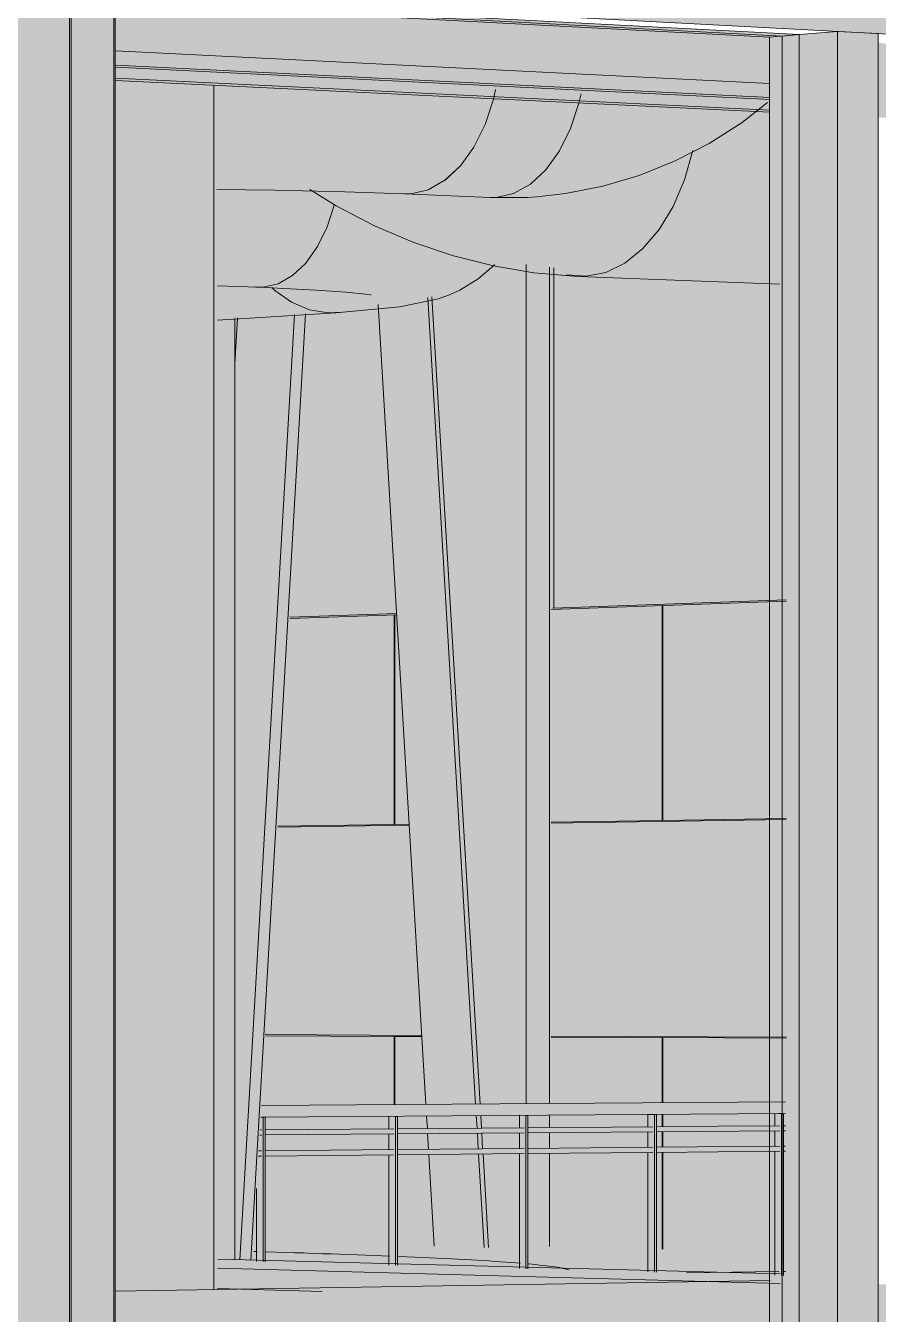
# Model space of a CAD drawing. Header units: inches. Extents: x 30764 to 92544, y -36095 to 66.
# Drawn here: x 30765.6191 to 30765.6929, y 59.9715 to 60.0831 of the extents above; entities that cross this region are included whole.
import ezdxf

# ---------------------------------------------------------------- set-up
doc = ezdxf.new("R2010")
doc.units = ezdxf.units.IN
doc.header["$MEASUREMENT"] = 0
for name, color, linetype, lineweight in [('A-FLOR-HRAL', 11, 'Continuous', 9), ('A-FLOR-OTLN', 90, 'Continuous', 9), ('A-GLAZ-CURT', 52, 'Continuous', 9), ('A-GLAZ-CWMG', 51, 'Continuous', 9), ('A-WALL-PATT', 111, 'Continuous', 13), ('L-SITE-WALL', 31, 'Continuous', 13), ('M-HVAC-DUCT', 70, 'Continuous', 9), ('Q-CASE', 31, 'Continuous', 9), ('S-BEAM', 12, 'Continuous', 9), ('S-COLS', 52, 'Continuous', 9)]:
    doc.layers.add(name, color=color, linetype=linetype, lineweight=lineweight)

# ---------------------------------------------------------------- blocks, each defined once
blk = doc.blocks.new('FP_44-Entrance - Xcel')
at = {"layer": 'A-WALL-PATT', "lineweight": 9}
for p, q in [((-2803.56279, 60.03289), (-2803.56279, 60.01426)), ((-2803.56273, 60.01426), (-2803.56273, 60.03289)), ((-2803.586, 60.03208), (-2803.586, 60.01391)), ((-2803.58594, 60.01391), (-2803.58594, 60.03208)), ((-2803.55206, 60.01433), (-2803.5724, 60.01402)), ((-2803.56279, 60.01426), (-2803.5724, 60.01412)), ((-2803.55206, 60.01442), (-2803.56273, 60.01426)), ((-2803.58469, 60.01384), (-2803.59609, 60.01367)), ((-2803.586, 60.01391), (-2803.59608, 60.01376)), ((-2803.5847, 60.01393), (-2803.58594, 60.01391)), ((-2803.59712, 59.99577), (-2803.59712, 59.9957)), ((-2803.58361, 59.99564), (-2803.59712, 59.9957)), ((-2803.586, 59.99555), (-2803.59712, 59.99561)), ((-2803.586, 59.99555), (-2803.586, 59.98964)), ((-2803.58594, 59.98964), (-2803.58594, 59.99555)), ((-2803.5836, 59.99554), (-2803.58594, 59.99555)), ((-2803.55206, 59.99549), (-2803.5724, 59.99558)), ((-2803.56279, 59.99544), (-2803.5724, 59.99549)), ((-2803.56279, 59.99544), (-2803.56279, 59.98979)), ((-2803.56273, 59.98979), (-2803.56273, 59.99544)), ((-2803.55206, 59.99539), (-2803.56273, 59.99544)), ((-2803.56279, 59.9888), (-2803.56279, 59.98772)), ((-2803.56273, 59.98772), (-2803.56273, 59.98879)), ((-2803.56279, 59.98728), (-2803.56279, 59.98594)), ((-2803.56273, 59.98594), (-2803.56273, 59.98728)), ((-2803.56279, 59.98549), (-2803.56279, 59.9771)), ((-2803.56273, 59.9771), (-2803.56273, 59.98549))]:
    blk.add_line(p, q, dxfattribs=at)

msp = doc.modelspace()

# ---------------------------------------------------------------- hatches: boundary and pattern name
at = {"layer": 'A-FLOR-HRAL', "lineweight": 5}
h = msp.add_hatch(color=256, dxfattribs=at)
h.paths.add_polyline_path([(30765.63943, 59.98855), (30765.68489, 59.98891), (30765.68489, 59.98936), (30765.63945, 59.98905), (30765.63943, 59.98855)], flags=0)
h.paths.add_polyline_path([(30765.69448, 59.98894), (30765.74698, 59.98933), (30765.74698, 59.98978), (30765.69448, 59.98943), (30765.69448, 59.98896)], flags=0)
h.paths.add_polyline_path([(30765.75643, 59.98938), (30765.75782, 59.98941), (30765.75797, 59.98951), (30765.75808, 59.98967), (30765.75812, 59.98986), (30765.75643, 59.98985), (30765.75643, 59.98938)], flags=0)
h = msp.add_hatch(color=256, dxfattribs=at)
h.paths.add_polyline_path([(30765.63945, 59.98905), (30765.68489, 59.98936), (30765.68489, 59.98987), (30765.63948, 59.98957), (30765.63946, 59.9891)], flags=0)
h.paths.add_polyline_path([(30765.69448, 59.98943), (30765.74698, 59.98982), (30765.74698, 59.99026), (30765.71288, 59.99005), (30765.69448, 59.98988), (30765.69448, 59.98952)], flags=0)
h.paths.add_polyline_path([(30765.75643, 59.98985), (30765.75812, 59.98986), (30765.75808, 59.99005), (30765.75797, 59.99022), (30765.75782, 59.99032), (30765.75773, 59.99034), (30765.75643, 59.99029), (30765.75643, 59.98991)], flags=0)
h = msp.add_hatch(color=256, dxfattribs=at)
h.paths.add_polyline_path([(30765.65109, 59.97572), (30765.65109, 59.98529), (30765.65097, 59.98529), (30765.65097, 59.97573)], flags=0)
h.paths.add_polyline_path([(30765.65095, 59.98574), (30765.65109, 59.98574), (30765.65109, 59.9871), (30765.65053, 59.98709), (30765.65053, 59.98574), (30765.65067, 59.98574)], flags=0)
h.paths.add_polyline_path([(30765.65095, 59.98755), (30765.65109, 59.98755), (30765.65109, 59.98862), (30765.65053, 59.98859), (30765.65053, 59.98755), (30765.65067, 59.98755)], flags=0)
for points in [[(30765.65127, 59.97572), (30765.65127, 59.98862), (30765.65109, 59.98862), (30765.65109, 59.97572)], [(30765.66257, 59.97542), (30765.66257, 59.9887), (30765.6624, 59.9887), (30765.6624, 59.97542)], [(30765.67371, 59.97512), (30765.67371, 59.98878), (30765.67354, 59.98878), (30765.67354, 59.97513)], [(30765.6847, 59.97483), (30765.6847, 59.98886), (30765.68453, 59.98886), (30765.68453, 59.97484)], [(30765.63981, 59.97602), (30765.63981, 59.98854), (30765.63963, 59.98854), (30765.63963, 59.97603)], [(30765.65097, 59.97573), (30765.65097, 59.98529), (30765.65053, 59.98528), (30765.65053, 59.97574)], [(30765.66227, 59.97543), (30765.66227, 59.98539), (30765.66183, 59.98539), (30765.66183, 59.97544)], [(30765.67342, 59.97513), (30765.67342, 59.98549), (30765.67297, 59.98549), (30765.67297, 59.97514), (30765.67326, 59.97514)], [(30765.68396, 59.97517), (30765.6844, 59.97518), (30765.6844, 59.98559), (30765.68396, 59.98559), (30765.68396, 59.9754)], [(30765.63951, 59.97603), (30765.63951, 59.98518), (30765.63923, 59.98518), (30765.63907, 59.98238), (30765.63907, 59.97604)]]:
    msp.add_hatch(color=256, dxfattribs=at).paths.add_polyline_path(points, flags=0)
h = msp.add_hatch(color=256, dxfattribs=at)
h.paths.add_polyline_path([(30765.6624, 59.97542), (30765.6624, 59.98539), (30765.66227, 59.98539), (30765.66227, 59.97543)], flags=0)
h.paths.add_polyline_path([(30765.66226, 59.98584), (30765.6624, 59.98584), (30765.6624, 59.98719), (30765.66183, 59.98718), (30765.66183, 59.98584), (30765.66197, 59.98584)], flags=0)
h.paths.add_polyline_path([(30765.66226, 59.98764), (30765.6624, 59.98764), (30765.6624, 59.9887), (30765.66183, 59.98871), (30765.66183, 59.98764), (30765.66197, 59.98764)], flags=0)
h = msp.add_hatch(color=256, dxfattribs=at)
h.paths.add_polyline_path([(30765.67354, 59.97513), (30765.67354, 59.98549), (30765.67342, 59.98549), (30765.67342, 59.97513)], flags=0)
h.paths.add_polyline_path([(30765.6734, 59.98594), (30765.67354, 59.98594), (30765.67354, 59.98728), (30765.67297, 59.98728), (30765.67297, 59.98594), (30765.67312, 59.98594)], flags=0)
h.paths.add_polyline_path([(30765.6734, 59.98772), (30765.67354, 59.98773), (30765.67354, 59.98878), (30765.67297, 59.98877), (30765.67297, 59.98773), (30765.67317, 59.98773)], flags=0)
h = msp.add_hatch(color=256, dxfattribs=at)
h.paths.add_polyline_path([(30765.68453, 59.97484), (30765.68453, 59.9856), (30765.6844, 59.98559), (30765.6844, 59.97518), (30765.68396, 59.97517), (30765.68396, 59.97485), (30765.6844, 59.97484)], flags=0)
h.paths.add_polyline_path([(30765.6843, 59.98604), (30765.68453, 59.98604), (30765.68453, 59.98737), (30765.68396, 59.98736), (30765.68396, 59.98604), (30765.6843, 59.98604)], flags=0)
h.paths.add_polyline_path([(30765.6843, 59.98781), (30765.68453, 59.98781), (30765.68453, 59.98886), (30765.68396, 59.98886), (30765.68396, 59.98781), (30765.6843, 59.98781)], flags=0)
h = msp.add_hatch(color=256, dxfattribs=at)
h.paths.add_polyline_path([(30765.63963, 59.97603), (30765.63963, 59.98518), (30765.63951, 59.98518), (30765.63951, 59.97603)], flags=0)
h.paths.add_polyline_path([(30765.63949, 59.98564), (30765.63963, 59.98565), (30765.63963, 59.987), (30765.63934, 59.987), (30765.63926, 59.98564)], flags=0)
h.paths.add_polyline_path([(30765.63936, 59.98746), (30765.63963, 59.98746), (30765.63963, 59.98854), (30765.63942, 59.98853), (30765.63938, 59.98773)], flags=0)
h = msp.add_hatch(color=256, dxfattribs=at)
h.paths.add_polyline_path([(30765.63934, 59.987), (30765.68489, 59.98737), (30765.68489, 59.98781), (30765.63936, 59.98746)], flags=0)
h.paths.add_polyline_path([(30765.69448, 59.98745), (30765.74698, 59.98788), (30765.74698, 59.9883), (30765.69448, 59.98789), (30765.69448, 59.98773)], flags=0)
h.paths.add_polyline_path([(30765.75643, 59.98795), (30765.75783, 59.98796), (30765.75783, 59.98839), (30765.75643, 59.98837)], flags=0)
h = msp.add_hatch(color=256, dxfattribs=at)
h.paths.add_polyline_path([(30765.63923, 59.98518), (30765.68489, 59.9856), (30765.68489, 59.98604), (30765.63926, 59.98563)], flags=0)
h.paths.add_polyline_path([(30765.69448, 59.98569), (30765.74698, 59.98617), (30765.74698, 59.9866), (30765.69448, 59.98613)], flags=0)
h.paths.add_polyline_path([(30765.75643, 59.98626), (30765.75783, 59.98627), (30765.75783, 59.9867), (30765.75643, 59.98668)], flags=0)
at = {"layer": 'A-FLOR-HRAL', "lineweight": 5, "transparency": 33554466}
for points in [[(30765.65097, 59.97573), (30765.65097, 59.98529), (30765.63981, 59.98518), (30765.63981, 59.97602), (30765.65002, 59.97575)], [(30765.65097, 59.97573), (30765.65097, 59.98529), (30765.6509, 59.98529), (30765.6509, 59.97573)], [(30765.66227, 59.97543), (30765.66227, 59.98539), (30765.65127, 59.98529), (30765.65127, 59.97572), (30765.66144, 59.97545)], [(30765.66227, 59.97543), (30765.66227, 59.98539), (30765.6622, 59.98539), (30765.6622, 59.97543)], [(30765.67342, 59.97513), (30765.67342, 59.98549), (30765.66257, 59.98539), (30765.66257, 59.97542), (30765.66318, 59.9754)], [(30765.67342, 59.97513), (30765.67342, 59.98549), (30765.67335, 59.98549), (30765.67335, 59.97513)], [(30765.67637, 59.97505), (30765.6843, 59.97518), (30765.6843, 59.9856), (30765.67371, 59.9855), (30765.67371, 59.97512), (30765.67485, 59.97509)], [(30765.6844, 59.97518), (30765.6844, 59.98559), (30765.68433, 59.98559), (30765.68433, 59.97518)], [(30765.63951, 59.97603), (30765.63951, 59.98518), (30765.63923, 59.98518), (30765.6387, 59.97605)], [(30765.63951, 59.97603), (30765.63951, 59.98518), (30765.63944, 59.98518), (30765.63944, 59.97603)]]:
    msp.add_hatch(color=256, dxfattribs=at).paths.add_polyline_path(points, flags=0)
h = msp.add_hatch(color=256, dxfattribs=at)
h.paths.add_polyline_path([(30765.6847, 59.97519), (30765.68489, 59.97519), (30765.68489, 59.9856), (30765.6847, 59.9856), (30765.6847, 59.9754)], flags=0)
h.paths.add_polyline_path([(30765.69448, 59.97534), (30765.69523, 59.97535), (30765.69523, 59.9857), (30765.69448, 59.98569), (30765.69448, 59.9754)], flags=0)
at = {"layer": 'A-GLAZ-CURT', "lineweight": 5, "transparency": 33554458}
msp.add_hatch(color=256, dxfattribs=at).paths.add_polyline_path([(30765.62681, 59.86228), (30765.68608, 59.86733), (30765.68608, 60.08235), (30765.62681, 60.08548), (30765.62681, 59.86713)], flags=0)
at = {"layer": 'A-GLAZ-CWMG', "lineweight": 5}
for points in [[(30765.69116, 60.08254), (30765.69116, 60.08713), (30765.6249, 60.09085), (30765.6249, 60.08606), (30765.68853, 60.08268)], [(30765.61618, 59.86128), (30765.62001, 59.86161), (30765.62001, 60.08828), (30765.61618, 60.08849), (30765.61618, 59.86422)], [(30765.62287, 59.86117), (30765.62287, 60.08857), (30765.62001, 60.08828), (30765.62001, 59.86161), (30765.62269, 59.86119)], [(30765.62287, 59.86117), (30765.62669, 59.86149), (30765.62669, 60.08836), (30765.62287, 60.08857), (30765.62287, 59.86752)], [(30765.7522, 60.07929), (30765.7522, 60.0837), (30765.69116, 60.08713), (30765.69116, 60.08254), (30765.75034, 60.07939)], [(30765.62299, 59.86118), (30765.62681, 59.8615), (30765.62681, 60.08596), (30765.62299, 60.08617), (30765.62299, 59.86752)], [(30765.68608, 59.86733), (30765.68608, 60.08235), (30765.68351, 60.08213), (30765.68351, 59.86768)], [(30765.6894, 59.86687), (30765.6894, 60.08263), (30765.68608, 60.08235), (30765.68608, 59.86733), (30765.68922, 59.86689)], [(30765.6894, 59.86687), (30765.69291, 59.86717), (30765.69291, 60.08245), (30765.6894, 60.08263), (30765.6894, 59.88116)]]:
    msp.add_hatch(color=256, dxfattribs=at).paths.add_polyline_path(points, flags=0)
at = {"layer": 'L-SITE-WALL', "lineweight": 5}
h = msp.add_hatch(color=256, dxfattribs=at)
h.paths.add_polyline_path([(30765.64194, 60.03177), (30765.6512, 60.03209), (30765.64958, 60.05897), (30765.64806, 60.05882), (30765.64349, 60.05852), (30765.64285, 60.04743)], flags=0)
h.paths.add_polyline_path([(30765.66481, 60.03256), (30765.68493, 60.03326), (30765.68493, 60.06118), (30765.66719, 60.06192), (30765.66548, 60.06208), (30765.66481, 60.06215), (30765.66481, 60.04743)], flags=0)
h.paths.add_polyline_path([(30765.69451, 60.0336), (30765.72577, 60.03468), (30765.72563, 60.03688), (30765.72567, 60.03515), (30765.7256, 60.03513), (30765.72555, 60.03511), (30765.72433, 60.03506), (30765.72098, 60.03503), (30765.71896, 60.0351), (30765.71893, 60.03512), (30765.71891, 60.03514), (30765.71893, 60.03813), (30765.71881, 60.04042), (30765.71807, 60.04509), (30765.71791, 60.04544), (30765.71717, 60.04643), (30765.69451, 60.04532), (30765.69451, 60.0404)], flags=0)
h.paths.add_polyline_path([(30765.74037, 60.03519), (30765.74699, 60.03542), (30765.74696, 60.0658), (30765.74509, 60.06464), (30765.74095, 60.06266), (30765.74037, 60.06246), (30765.74037, 60.04741)], flags=0)
h.paths.add_polyline_path([(30765.75643, 60.03575), (30765.79257, 60.037), (30765.79255, 60.06737), (30765.79058, 60.06695), (30765.78634, 60.06632), (30765.78192, 60.06624), (30765.75643, 60.06741), (30765.75643, 60.04741)], flags=0)
msp.add_hatch(color=256, dxfattribs=at).paths.add_polyline_path([(30765.6357, 59.9762), (30765.63718, 59.97622), (30765.63718, 60.05776), (30765.6357, 60.05767), (30765.6357, 59.97622)], flags=0)
at = {"layer": 'M-HVAC-DUCT', "lineweight": 5}
for points in [[(30765.65244, 60.06856), (30765.65244, 60.06856), (30765.65394, 60.06891), (30765.65539, 60.06973), (30765.65672, 60.07097), (30765.65789, 60.07261), (30765.65886, 60.07457), (30765.65958, 60.07677), (30765.65973, 60.07761), (30765.63563, 60.0788), (30765.63563, 60.06896), (30765.64058, 60.0689), (30765.64876, 60.0687), (30765.64971, 60.06867)], [(30765.65983, 60.06825), (30765.66133, 60.06859), (30765.66278, 60.0694), (30765.66412, 60.07064), (30765.6653, 60.07227), (30765.66627, 60.07422), (30765.66699, 60.07641), (30765.66714, 60.07725), (30765.65973, 60.07761), (30765.65958, 60.07677), (30765.65886, 60.07457), (30765.65789, 60.07261), (30765.65672, 60.07097), (30765.65537, 60.06972), (30765.65394, 60.06891), (30765.65244, 60.06856), (30765.65538, 60.06844)], [(30765.65983, 60.06825), (30765.66384, 60.06834), (30765.66778, 60.06897), (30765.67109, 60.06981), (30765.6745, 60.07107), (30765.67859, 60.07314), (30765.68327, 60.07647), (30765.66714, 60.07725), (30765.66699, 60.07641), (30765.66627, 60.07422), (30765.6653, 60.07227), (30765.66412, 60.07064), (30765.66278, 60.0694), (30765.66133, 60.06859), (30765.66104, 60.06853)], [(30765.66761, 60.06141), (30765.66931, 60.06175), (30765.67096, 60.06256), (30765.67252, 60.06381), (30765.67393, 60.06547), (30765.67515, 60.06747), (30765.67617, 60.06989), (30765.67685, 60.0723), (30765.67457, 60.07114), (30765.67105, 60.06986), (30765.66768, 60.06902), (30765.66389, 60.06841), (30765.65943, 60.06834), (30765.64778, 60.06881), (30765.64586, 60.06884), (30765.65003, 60.06632), (30765.65433, 60.06431), (30765.65872, 60.06281), (30765.66316, 60.06185), (30765.66678, 60.06149)], [(30765.63962, 60.06047), (30765.64092, 60.06077), (30765.64217, 60.06147), (30765.64333, 60.06256), (30765.64435, 60.06399), (30765.64519, 60.06571), (30765.64582, 60.06766), (30765.64522, 60.06801), (30765.6438, 60.06893), (30765.63624, 60.06905), (30765.63567, 60.06905), (30765.63567, 60.06062), (30765.63841, 60.06052)], [(30765.64526, 60.05825), (30765.6492, 60.05856), (30765.65297, 60.05904), (30765.65433, 60.05932), (30765.6559, 60.05985), (30765.65809, 60.06106), (30765.65902, 60.06187), (30765.6596, 60.06243), (30765.65745, 60.06288), (30765.65501, 60.06358), (30765.65157, 60.06487), (30765.64976, 60.06563), (30765.64581, 60.06765), (30765.64519, 60.06571), (30765.64435, 60.06399), (30765.64333, 60.06256), (30765.64217, 60.06147), (30765.64092, 60.06076), (30765.63962, 60.06047), (30765.6452, 60.0602), (30765.64829, 60.05996), (30765.64977, 60.0598), (30765.65062, 60.05969), (30765.65154, 60.0595), (30765.65199, 60.05931), (30765.65197, 60.05912), (30765.65149, 60.05893), (30765.65056, 60.05875), (30765.6487, 60.05853), (30765.64742, 60.05841)]]:
    msp.add_hatch(color=256, dxfattribs=at).paths.add_polyline_path(points, flags=0)
h = msp.add_hatch(color=256, dxfattribs=at)
h.paths.add_polyline_path([(30765.72382, 60.05922), (30765.72556, 60.05955), (30765.72724, 60.06032), (30765.72883, 60.06152), (30765.73027, 60.06311), (30765.73152, 60.06505), (30765.73254, 60.06726), (30765.73328, 60.06969), (30765.73369, 60.07198), (30765.73144, 60.07312), (30765.7295, 60.07428), (30765.69391, 60.07603), (30765.69393, 60.06038), (30765.7179, 60.05945)], flags=0)
h.paths.add_polyline_path([(30765.6844, 60.06075), (30765.68439, 60.0765), (30765.68334, 60.07654), (30765.67866, 60.07322), (30765.67687, 60.0723), (30765.67614, 60.06977), (30765.67515, 60.06747), (30765.67393, 60.06547), (30765.67246, 60.06376), (30765.67096, 60.06256), (30765.66931, 60.06175), (30765.66761, 60.06141), (30765.68382, 60.06078)], flags=0)
h = msp.add_hatch(color=256, dxfattribs=at)
h.paths.add_polyline_path([(30765.66761, 60.06141), (30765.66316, 60.06185), (30765.66678, 60.06147)], flags=0)
h.paths.add_polyline_path([(30765.66316, 60.06185), (30765.65872, 60.06281), (30765.65433, 60.06431), (30765.64975, 60.06649), (30765.64578, 60.06887), (30765.64383, 60.0689), (30765.64555, 60.06778), (30765.65011, 60.06543), (30765.65275, 60.06438), (30765.65543, 60.06343), (30765.65781, 60.06275), (30765.66133, 60.06207)], flags=0)
at = {"layer": 'M-HVAC-DUCT'}
msp.add_hatch(color=256, dxfattribs=at).paths.add_polyline_path([(30765.63962, 60.06047), (30765.64093, 60.06077), (30765.64218, 60.06147), (30765.64334, 60.06256), (30765.64436, 60.06399), (30765.64519, 60.06571), (30765.64519, 60.06571), (30765.64435, 60.06399), (30765.64333, 60.06256), (30765.64217, 60.06147), (30765.6409, 60.06076), (30765.63959, 60.06047)], flags=0)
at = {"layer": 'M-HVAC-DUCT', "lineweight": 5}
h = msp.add_hatch(color=256, dxfattribs=at)
h.paths.add_polyline_path([(30765.64209, 60.05917), (30765.64209, 60.05917), (30765.64209, 60.05917)], flags=0)
h.paths.add_polyline_path([(30765.63568, 60.05764), (30765.64526, 60.05825), (30765.64365, 60.05851), (30765.64209, 60.05917), (30765.64065, 60.06019), (30765.64041, 60.06046), (30765.63568, 60.06065), (30765.63568, 60.05777)], flags=0)
h = msp.add_hatch(color=256, dxfattribs=at)
h.paths.add_polyline_path([(30765.64526, 60.05825), (30765.6492, 60.05857), (30765.65056, 60.05875), (30765.65149, 60.05893), (30765.65197, 60.05912), (30765.65197, 60.05932), (30765.65154, 60.0595), (30765.65062, 60.05969), (30765.64924, 60.05987), (30765.64566, 60.06018), (30765.64267, 60.06036), (30765.64133, 60.06042), (30765.64065, 60.06019), (30765.64209, 60.05917), (30765.64209, 60.05917), (30765.64365, 60.05851), (30765.64526, 60.05825)], flags=0)
h.paths.add_polyline_path([(30765.64065, 60.06019), (30765.64133, 60.06042), (30765.64041, 60.06046), (30765.64065, 60.06019)], flags=0)
at = {"layer": 'M-HVAC-DUCT'}
h = msp.add_hatch(color=256, dxfattribs=at)
h.paths.add_polyline_path([(30765.64526, 60.05825), (30765.64526, 60.05825), (30765.64445, 60.05838)], flags=0)
h.paths.add_polyline_path([(30765.64065, 60.06019), (30765.64065, 60.06019), (30765.64049, 60.06036)], flags=0)
at = {"layer": 'Q-CASE', "lineweight": 5}
h = msp.add_hatch(color=256, dxfattribs=at)
h.paths.add_polyline_path([(30765.68441, 59.93535), (30765.68441, 59.96661), (30765.64681, 59.96578), (30765.64681, 59.93789), (30765.68383, 59.93539)], flags=0)
h.paths.add_polyline_path([(30765.64477, 59.97341), (30765.68441, 59.97409), (30765.68441, 59.97414), (30765.63569, 59.97546), (30765.63569, 59.97367), (30765.63843, 59.97359)], flags=0)
at = {"layer": 'S-BEAM', "lineweight": 5}
h = msp.add_hatch(color=256, dxfattribs=at)
h.paths.add_polyline_path([(30765.79932, 60.07231), (30765.79932, 60.07603), (30765.75385, 60.07842), (30765.75385, 60.07459), (30765.7954, 60.07251)], flags=0)
h.paths.add_polyline_path([(30765.74456, 60.07505), (30765.74456, 60.07891), (30765.69293, 60.08163), (30765.69293, 60.07764), (30765.73912, 60.07533)], flags=0)
h.paths.add_polyline_path([(30765.68351, 60.07811), (30765.68351, 60.08213), (30765.62682, 60.08511), (30765.62685, 60.08095), (30765.68294, 60.07814)], flags=0)
h = msp.add_hatch(color=256, dxfattribs=at)
h.paths.add_polyline_path([(30765.79933, 60.07119), (30765.79932, 60.07231), (30765.75385, 60.07459), (30765.75386, 60.07343), (30765.79826, 60.07124)], flags=0)
h.paths.add_polyline_path([(30765.74457, 60.07389), (30765.74456, 60.07505), (30765.69293, 60.07764), (30765.69294, 60.07644), (30765.74352, 60.07394)], flags=0)
h.paths.add_polyline_path([(30765.68352, 60.0769), (30765.68351, 60.07811), (30765.62682, 60.08091), (30765.62685, 60.0797), (30765.68294, 60.07693)], flags=0)
h = msp.add_hatch(color=256, dxfattribs=at)
h.paths.add_polyline_path([(30765.79065, 60.07146), (30765.79065, 60.07165), (30765.75392, 60.07346), (30765.75392, 60.07327), (30765.78984, 60.0715)], flags=0)
h.paths.add_polyline_path([(30765.74462, 60.07372), (30765.74462, 60.07392), (30765.69297, 60.07647), (30765.69297, 60.07627), (30765.73918, 60.07399)], flags=0)
h.paths.add_polyline_path([(30765.68355, 60.07673), (30765.68355, 60.07693), (30765.62682, 60.07973), (30765.62685, 60.07952), (30765.68297, 60.07676)], flags=0)
h = msp.add_hatch(color=256, dxfattribs=at)
h.paths.add_polyline_path([(30765.79145, 60.07058), (30765.79065, 60.07146), (30765.75392, 60.07327), (30765.75391, 60.0724), (30765.78984, 60.07065)], flags=0)
h.paths.add_polyline_path([(30765.74462, 60.07285), (30765.74462, 60.07372), (30765.69297, 60.07627), (30765.69297, 60.07537), (30765.73917, 60.07312)], flags=0)
h.paths.add_polyline_path([(30765.68354, 60.07582), (30765.68355, 60.07673), (30765.62682, 60.07952), (30765.62685, 60.07858), (30765.68297, 60.07585)], flags=0)
h = msp.add_hatch(color=256, dxfattribs=at)
h.paths.add_polyline_path([(30765.79134, 60.07039), (30765.79145, 60.07058), (30765.75391, 60.0724), (30765.75391, 60.07221), (30765.78984, 60.07047)], flags=0)
h.paths.add_polyline_path([(30765.74462, 60.07266), (30765.74462, 60.07285), (30765.69297, 60.07537), (30765.69297, 60.07517), (30765.73917, 60.07292)], flags=0)
h.paths.add_polyline_path([(30765.68354, 60.07562), (30765.68354, 60.07582), (30765.62682, 60.07858), (30765.62685, 60.07837), (30765.68297, 60.07565)], flags=0)
h = msp.add_hatch(color=256, dxfattribs=at)
h.paths.add_polyline_path([(30765.62682, 59.97251), (30765.68351, 59.97347), (30765.68351, 59.97391), (30765.62682, 59.97296), (30765.62682, 59.97273)], flags=0)
h.paths.add_polyline_path([(30765.69293, 59.97363), (30765.74456, 59.97451), (30765.74456, 59.97493), (30765.69293, 59.97406), (30765.69293, 59.97383)], flags=0)
h.paths.add_polyline_path([(30765.75385, 59.97467), (30765.79932, 59.97544), (30765.79932, 59.97585), (30765.75386, 59.97508), (30765.75385, 59.97484)], flags=0)
h = msp.add_hatch(color=256, dxfattribs=at)
h.paths.add_polyline_path([(30765.62682, 59.96691), (30765.68351, 59.96807), (30765.68351, 59.97347), (30765.62682, 59.97251), (30765.62682, 59.97075)], flags=0)
h.paths.add_polyline_path([(30765.69293, 59.96826), (30765.74456, 59.96932), (30765.74456, 59.97451), (30765.69293, 59.97363)], flags=0)
h.paths.add_polyline_path([(30765.75385, 59.96951), (30765.79932, 59.97044), (30765.79932, 59.97544), (30765.75385, 59.97467)], flags=0)
at = {"layer": 'S-COLS', "lineweight": 5}
h = msp.add_hatch(color=256, dxfattribs=at)
h.paths.add_polyline_path([(30765.62682, 59.86281), (30765.63495, 59.8635), (30765.63495, 59.96598), (30765.62682, 59.96578), (30765.62682, 59.86705)], flags=0)
h.paths.add_polyline_path([(30765.62682, 59.97346), (30765.63495, 59.97359), (30765.63495, 60.07798), (30765.62682, 60.07838), (30765.62682, 59.97418)], flags=0)
h.paths.add_polyline_path([(30765.63495, 60.09035), (30765.63495, 60.19371), (30765.62682, 60.19469), (30765.62685, 60.0908), (30765.63264, 60.09048)], flags=0)
h = msp.add_hatch(color=256, dxfattribs=at)
h.paths.add_polyline_path([(30765.63495, 59.8635), (30765.63536, 59.86353), (30765.63534, 59.96598), (30765.63495, 59.96598), (30765.63495, 59.86704)], flags=0)
h.paths.add_polyline_path([(30765.63495, 59.97359), (30765.63536, 59.97363), (30765.63536, 60.07796), (30765.63495, 60.07798), (30765.63495, 59.97361)], flags=0)
h.paths.add_polyline_path([(30765.63536, 60.09033), (30765.63536, 60.19355), (30765.63529, 60.19364), (30765.63495, 60.19371), (30765.63495, 60.09035), (30765.63531, 60.09033)], flags=0)
h = msp.add_hatch(color=256, dxfattribs=at)
h.paths.add_polyline_path([(30765.65865, 59.9858), (30765.66187, 59.98583), (30765.66187, 59.98718), (30765.65857, 59.98715), (30765.65863, 59.98614)], flags=0)
h.paths.add_polyline_path([(30765.65854, 59.98761), (30765.66187, 59.98763), (30765.66187, 59.9887), (30765.65848, 59.98866), (30765.65854, 59.98772)], flags=0)
h.paths.add_polyline_path([(30765.65842, 59.98968), (30765.66242, 59.98972), (30765.66242, 60.06244), (30765.66148, 60.06256), (30765.65994, 60.06286), (30765.6589, 60.06188), (30765.65841, 60.06148), (30765.65621, 60.06026), (30765.65439, 60.05967), (30765.65426, 60.05963), (30765.65842, 59.98968)], flags=0)
h = msp.add_hatch(color=256, dxfattribs=at)
h.paths.add_polyline_path([(30765.66261, 59.98584), (30765.66443, 59.98586), (30765.66443, 59.9872), (30765.66261, 59.98718), (30765.66261, 59.98614)], flags=0)
h.paths.add_polyline_path([(30765.66261, 59.98764), (30765.66443, 59.98765), (30765.66441, 59.98872), (30765.66261, 59.98869), (30765.66261, 59.98772)], flags=0)
h.paths.add_polyline_path([(30765.66242, 59.98971), (30765.66443, 59.98975), (30765.66443, 60.0622), (30765.66242, 60.06244), (30765.66242, 59.98972)], flags=0)
for points in [[(30765.66443, 60.03255), (30765.66481, 60.03256), (30765.66481, 60.06215), (30765.66443, 60.0622), (30765.66443, 60.03256)], [(30765.63761, 59.9762), (30765.64234, 60.05811), (30765.63742, 60.0578), (30765.63719, 60.05384), (30765.63719, 59.97621)], [(30765.63719, 60.05384), (30765.63742, 60.0578), (30765.63719, 60.05778), (30765.63719, 60.05675)], [(30765.63856, 59.97617), (30765.64329, 60.05817), (30765.64234, 60.05811), (30765.63761, 59.9762), (30765.63845, 59.97618)], [(30765.65878, 59.97725), (30765.6583, 59.98534), (30765.65399, 59.98528), (30765.65446, 59.97736)], [(30765.65878, 59.97725), (30765.65916, 59.97726), (30765.65868, 59.98535), (30765.6583, 59.98534), (30765.65837, 59.98421)], [(30765.65915, 59.97734), (30765.66187, 59.97738), (30765.66187, 59.98538), (30765.65868, 59.98535), (30765.6588, 59.98323)], [(30765.66443, 59.97733), (30765.66443, 59.9854), (30765.66261, 59.98538), (30765.66261, 59.97738)]]:
    msp.add_hatch(color=256, dxfattribs=at).paths.add_polyline_path(points, flags=0)
h = msp.add_hatch(color=256, dxfattribs=at)
h.paths.add_polyline_path([(30765.65396, 59.98576), (30765.65827, 59.9858), (30765.65819, 59.98715), (30765.65388, 59.98711), (30765.65394, 59.98614)], flags=0)
h.paths.add_polyline_path([(30765.65386, 59.98757), (30765.65816, 59.9876), (30765.6581, 59.98868), (30765.65379, 59.98862), (30765.65385, 59.98772)], flags=0)
h.paths.add_polyline_path([(30765.65373, 59.98966), (30765.65804, 59.98968), (30765.65389, 60.05957), (30765.65325, 60.05944), (30765.6496, 60.05893), (30765.65373, 59.98966)], flags=0)
h = msp.add_hatch(color=256, dxfattribs=at)
h.paths.add_polyline_path([(30765.65827, 59.9858), (30765.65865, 59.9858), (30765.65857, 59.98715), (30765.65819, 59.98715), (30765.65825, 59.98614)], flags=0)
h.paths.add_polyline_path([(30765.65816, 59.9876), (30765.65854, 59.98761), (30765.65847, 59.98868), (30765.6581, 59.98866), (30765.65816, 59.98772)], flags=0)
h.paths.add_polyline_path([(30765.65842, 59.98968), (30765.65426, 60.05964), (30765.65389, 60.05953), (30765.65804, 59.98968), (30765.65812, 59.98968)], flags=0)

# ---------------------------------------------------------------- linework, layer by layer
at = {"layer": 'A-FLOR-HRAL'}
for p, q in [((30765.63948, 59.98957), (30765.68489, 59.98987)), ((30765.68489, 59.98887), (30765.63943, 59.98855)), ((30765.65053, 59.98755), (30765.65053, 59.98863)), ((30765.65109, 59.98862), (30765.65066, 59.98863)), ((30765.65127, 59.98862), (30765.65109, 59.98862)), ((30765.65109, 59.97572), (30765.65109, 59.98862)), ((30765.65127, 59.98862), (30765.65127, 59.97572)), ((30765.6624, 59.9887), (30765.66183, 59.98871)), ((30765.66183, 59.98763), (30765.66183, 59.98871)), ((30765.66257, 59.9887), (30765.6624, 59.9887)), ((30765.6624, 59.97542), (30765.6624, 59.9887)), ((30765.66257, 59.9887), (30765.66257, 59.97542)), ((30765.67354, 59.98878), (30765.67297, 59.98879)), ((30765.67297, 59.98773), (30765.67297, 59.98879)), ((30765.67371, 59.98878), (30765.67354, 59.98878)), ((30765.67354, 59.97513), (30765.67354, 59.98878)), ((30765.67371, 59.98878), (30765.67371, 59.97512)), ((30765.68396, 59.98781), (30765.68396, 59.98886)), ((30765.68453, 59.98886), (30765.68424, 59.98886)), ((30765.6847, 59.98886), (30765.68453, 59.98886)), ((30765.68453, 59.97484), (30765.68453, 59.98886)), ((30765.6847, 59.98886), (30765.6847, 59.97483)), ((30765.63936, 59.98746), (30765.63949, 59.98746)), ((30765.63963, 59.98854), (30765.63943, 59.98854)), ((30765.63981, 59.98854), (30765.63963, 59.98854)), ((30765.63963, 59.97603), (30765.63963, 59.98854)), ((30765.63981, 59.98854), (30765.63981, 59.97602)), ((30765.63981, 59.98746), (30765.65095, 59.98755)), ((30765.65127, 59.98755), (30765.66226, 59.98764)), ((30765.66257, 59.98764), (30765.6734, 59.98772)), ((30765.67371, 59.98773), (30765.68439, 59.98781)), ((30765.6847, 59.98781), (30765.68489, 59.98781)), ((30765.63934, 59.987), (30765.63949, 59.987)), ((30765.63981, 59.98701), (30765.65095, 59.9871)), ((30765.65053, 59.98573), (30765.65053, 59.98709)), ((30765.65127, 59.9871), (30765.66226, 59.98719)), ((30765.66183, 59.98584), (30765.66183, 59.98718)), ((30765.66257, 59.98719), (30765.6734, 59.98728)), ((30765.67297, 59.98594), (30765.67297, 59.98728)), ((30765.67371, 59.98728), (30765.68439, 59.98737)), ((30765.68396, 59.98603), (30765.68396, 59.98736)), ((30765.6847, 59.98737), (30765.68489, 59.98737)), ((30765.63926, 59.98563), (30765.63949, 59.98564)), ((30765.63981, 59.98564), (30765.65095, 59.98574)), ((30765.63981, 59.98518), (30765.65095, 59.98529)), ((30765.65053, 59.97574), (30765.65053, 59.98528)), ((30765.65127, 59.98574), (30765.66226, 59.98584)), ((30765.65127, 59.98529), (30765.66226, 59.98539)), ((30765.66183, 59.97544), (30765.66183, 59.98539)), ((30765.66257, 59.98584), (30765.6734, 59.98594)), ((30765.66257, 59.98539), (30765.6734, 59.98549)), ((30765.67297, 59.97514), (30765.67297, 59.98549)), ((30765.67371, 59.98594), (30765.68439, 59.98604)), ((30765.67371, 59.9855), (30765.68439, 59.98559)), ((30765.68396, 59.97517), (30765.68396, 59.98559)), ((30765.6847, 59.98604), (30765.68489, 59.98604)), ((30765.6847, 59.9856), (30765.68489, 59.9856)), ((30765.63923, 59.98518), (30765.63949, 59.98518)), ((30765.63907, 59.97604), (30765.63907, 59.98238)), ((30765.68424, 59.97518), (30765.6763, 59.97506)), ((30765.67637, 59.97505), (30765.6843, 59.97518)), ((30765.68396, 59.97485), (30765.68396, 59.97517)), ((30765.6847, 59.97519), (30765.68489, 59.97519)), ((30765.68489, 59.97519), (30765.6847, 59.97519))]:
    msp.add_line(p, q, dxfattribs=at)
at = {"layer": 'A-FLOR-OTLN'}
for points in [[(30765.63883, 59.9769, 0), (30765.63898, 59.9769, 0), (30765.63913, 59.97689, 0)], [(30765.63985, 59.97687, 0), (30765.6407, 59.97685, 0), (30765.64153, 59.97682, 0), (30765.64235, 59.9768, 0), (30765.64316, 59.97678, 0), (30765.64396, 59.97675, 0), (30765.64475, 59.97672, 0), (30765.64552, 59.9767, 0), (30765.64628, 59.97667, 0), (30765.64703, 59.97665, 0), (30765.64777, 59.97662, 0), (30765.6485, 59.97659, 0), (30765.64921, 59.97657, 0), (30765.64991, 59.97654, 0), (30765.65059, 59.97651, 0)], [(30765.65136, 59.97648, 0), (30765.65205, 59.97645, 0), (30765.65274, 59.97642, 0), (30765.6534, 59.97639, 0), (30765.65406, 59.97636, 0), (30765.65469, 59.97633, 0), (30765.65531, 59.9763, 0), (30765.65592, 59.97627, 0), (30765.65651, 59.97624, 0), (30765.65708, 59.97621, 0), (30765.65764, 59.97618, 0), (30765.65818, 59.97615, 0), (30765.65871, 59.97612, 0), (30765.65922, 59.97609, 0), (30765.65971, 59.97605, 0), (30765.66019, 59.97602, 0), (30765.66065, 59.97599, 0), (30765.66109, 59.97596, 0), (30765.66152, 59.97592, 0), (30765.66192, 59.97589, 0)], [(30765.66261, 59.97583, 0), (30765.66295, 59.9758, 0), (30765.66327, 59.97577, 0), (30765.66358, 59.97574, 0), (30765.66388, 59.97571, 0), (30765.66415, 59.97568, 0), (30765.66442, 59.97564, 0), (30765.66466, 59.97561, 0), (30765.66489, 59.97558, 0), (30765.6651, 59.97555, 0), (30765.6653, 59.97552, 0), (30765.66548, 59.97548, 0), (30765.66565, 59.97545, 0), (30765.66579, 59.97542, 0), (30765.66592, 59.97539, 0), (30765.66604, 59.97535, 0), (30765.66614, 59.97532, 0)]]:
    msp.add_polyline3d(points, dxfattribs=at)
at = {"layer": 'A-GLAZ-CURT'}
for p, q in [((30765.68608, 60.08235), (30765.62684, 60.08548)), ((30765.62684, 60.08527), (30765.68461, 60.08222)), ((30765.68608, 60.08235), (30765.68461, 60.08222)), ((30765.68608, 59.86733), (30765.68608, 60.08235)), ((30765.68461, 60.08222), (30765.68461, 59.86753))]:
    msp.add_line(p, q, dxfattribs=at)
at = {"layer": 'A-GLAZ-CWMG'}
for p, q in [((30765.62287, 60.08857), (30765.62287, 59.86117)), ((30765.62669, 60.08836), (30765.62669, 59.86149)), ((30765.62299, 60.08617), (30765.62299, 59.86118)), ((30765.69116, 60.08254), (30765.6249, 60.08606)), ((30765.62681, 60.08596), (30765.62681, 59.8615)), ((30765.68351, 60.08213), (30765.62684, 60.08511)), ((30765.68351, 60.08213), (30765.68608, 60.08235)), ((30765.68608, 60.08235), (30765.6894, 60.08263)), ((30765.6894, 60.08263), (30765.69291, 60.08245)), ((30765.6894, 60.08263), (30765.6894, 59.86687)), ((30765.7522, 60.07929), (30765.69116, 60.08254)), ((30765.69291, 60.08245), (30765.69291, 59.86717)), ((30765.68351, 59.86768), (30765.68351, 60.08213))]:
    msp.add_line(p, q, dxfattribs=at)
at = {"layer": 'L-SITE-WALL'}
for p, q in [((30765.63718, 60.05776), (30765.63718, 59.97622)), ((30765.68493, 60.03326), (30765.66458, 60.03255)), ((30765.6512, 60.03209), (30765.64194, 60.03177))]:
    msp.add_line(p, q, dxfattribs=at)
at = {"layer": 'M-HVAC-DUCT'}
for p, q in [((30765.65958, 60.07677), (30765.65886, 60.07457)), ((30765.65976, 60.0776), (30765.65958, 60.07677)), ((30765.66718, 60.07723), (30765.66699, 60.07641)), ((30765.66699, 60.07641), (30765.66627, 60.07422)), ((30765.65886, 60.07457), (30765.65789, 60.07261)), ((30765.66627, 60.07422), (30765.6653, 60.07227)), ((30765.65789, 60.07261), (30765.65672, 60.07097)), ((30765.6653, 60.07227), (30765.66412, 60.07064)), ((30765.66412, 60.07064), (30765.66278, 60.0694)), ((30765.66278, 60.0694), (30765.66133, 60.06859)), ((30765.65159, 60.06858), (30765.65244, 60.06856)), ((30765.65244, 60.06856), (30765.65159, 60.06858)), ((30765.65926, 60.06823), (30765.65188, 60.06855)), ((30765.65394, 60.06891), (30765.65244, 60.06856)), ((30765.65983, 60.06825), (30765.65893, 60.06827)), ((30765.65893, 60.06827), (30765.65983, 60.06825)), ((30765.66133, 60.06859), (30765.65983, 60.06825)), ((30765.64581, 60.06765), (30765.64519, 60.06571)), ((30765.66592, 60.06153), (30765.66761, 60.06141)), ((30765.66761, 60.06141), (30765.66592, 60.06153)), ((30765.6844, 60.06072), (30765.66696, 60.0614)), ((30765.63919, 60.06046), (30765.63567, 60.06059)), ((30765.63896, 60.06048), (30765.63962, 60.06047)), ((30765.63962, 60.06047), (30765.63898, 60.06048)), ((30765.64065, 60.06019), (30765.64039, 60.06043)), ((30765.64209, 60.05917), (30765.64065, 60.06019)), ((30765.64365, 60.05851), (30765.64209, 60.05917)), ((30765.64592, 60.05826), (30765.63568, 60.05761)), ((30765.64526, 60.05825), (30765.64365, 60.05851)), ((30765.64644, 60.05831), (30765.64526, 60.05825)), ((30765.64526, 60.05825), (30765.64644, 60.05831))]:
    msp.add_line(p, q, dxfattribs=at)
for points in [[(30765.65244, 60.06856, 0), (30765.65394, 60.06891, 0), (30765.65538, 60.06973, 0), (30765.65672, 60.07097, 0), (30765.65789, 60.07261, 0), (30765.65886, 60.07457, 0), (30765.65958, 60.07677, 0), (30765.65976, 60.0776, 0)], [(30765.65983, 60.06825, 0), (30765.66133, 60.06859, 0), (30765.66278, 60.0694, 0), (30765.66412, 60.07064, 0), (30765.6653, 60.07227, 0), (30765.66627, 60.07422, 0), (30765.66699, 60.07641, 0), (30765.66718, 60.07723, 0)], [(30765.68334, 60.07646, 0), (30765.68113, 60.07475, 0), (30765.67826, 60.07292, 0), (30765.67528, 60.07139, 0), (30765.6722, 60.07015, 0), (30765.66905, 60.06921, 0), (30765.66584, 60.06858, 0), (30765.66333, 60.0683, 0)], [(30765.66761, 60.06141, 0), (30765.66931, 60.06175, 0), (30765.67096, 60.06256, 0), (30765.67252, 60.06381, 0), (30765.67393, 60.06547, 0), (30765.67515, 60.06747, 0), (30765.67614, 60.06977, 0), (30765.67687, 60.0723, 0)], [(30765.67687, 60.0723, 0), (30765.67614, 60.06977, 0), (30765.67515, 60.06747, 0), (30765.67393, 60.06547, 0), (30765.67252, 60.06381, 0), (30765.67096, 60.06256, 0), (30765.66931, 60.06175, 0), (30765.66761, 60.06141, 0)], [(30765.65672, 60.07097, 0), (30765.65539, 60.06973, 0), (30765.65394, 60.06891, 0)], [(30765.65188, 60.06855, 0), (30765.6467, 60.06874, 0), (30765.64062, 60.06887, 0), (30765.63563, 60.06893, 0)], [(30765.64369, 60.06892, 0), (30765.64596, 60.06751, 0), (30765.64929, 60.06579, 0), (30765.65268, 60.06435, 0), (30765.65612, 60.06319, 0), (30765.65958, 60.06231, 0), (30765.66307, 60.06172, 0), (30765.66656, 60.06141, 0), (30765.66696, 60.0614, 0)], [(30765.65926, 60.06823, 0), (30765.66254, 60.06825, 0), (30765.66333, 60.0683, 0)], [(30765.63962, 60.06047, 0), (30765.64092, 60.06076, 0), (30765.64217, 60.06147, 0), (30765.64333, 60.06256, 0), (30765.64435, 60.06399, 0), (30765.64519, 60.06571, 0), (30765.64581, 60.06765, 0)], [(30765.64592, 60.05826, 0), (30765.65147, 60.05876, 0), (30765.6548, 60.05945, 0), (30765.65578, 60.0598, 0), (30765.65666, 60.0602, 0), (30765.65827, 60.06119, 0), (30765.65961, 60.06235, 0), (30765.65967, 60.06242, 0)], [(30765.64898, 60.0598, 0), (30765.64892, 60.0598, 0), (30765.6485, 60.05986, 0), (30765.64681, 60.06003, 0), (30765.64422, 60.06022, 0), (30765.63919, 60.06046, 0)], [(30765.64039, 60.06043, 0), (30765.64065, 60.06019, 0), (30765.64209, 60.05917, 0), (30765.64365, 60.05851, 0), (30765.64526, 60.05825, 0)]]:
    msp.add_polyline3d(points, dxfattribs=at)
at = {"layer": 'Q-CASE'}
for p, q in [((30765.63569, 59.97546), (30765.68441, 59.97414)), ((30765.63699, 59.97622), (30765.6357, 59.9762)), ((30765.68444, 59.97498), (30765.63699, 59.97622)), ((30765.64475, 59.97343), (30765.63567, 59.97369))]:
    msp.add_line(p, q, dxfattribs=at)
at = {"layer": 'S-BEAM'}
for p, q in [((30765.62685, 60.08095), (30765.68351, 60.07811)), ((30765.62685, 60.0797), (30765.68352, 60.0769)), ((30765.62685, 60.07952), (30765.68355, 60.07673)), ((30765.62685, 60.07858), (30765.68354, 60.07582)), ((30765.62685, 60.07837), (30765.68354, 60.07562)), ((30765.66473, 60.03266), (30765.68493, 60.03337)), ((30765.64195, 60.03187), (30765.6512, 60.03219)), ((30765.62685, 59.97346), (30765.68355, 59.97439))]:
    msp.add_line(p, q, dxfattribs=at)
at = {"layer": 'S-COLS'}
for p, q in [((30765.63537, 60.07796), (30765.63537, 59.97361)), ((30765.66242, 60.06244), (30765.66242, 60.03247)), ((30765.66443, 60.03254), (30765.66443, 60.0622)), ((30765.66481, 60.06215), (30765.66481, 60.03263)), ((30765.65373, 59.98965), (30765.6496, 60.05897)), ((30765.65804, 59.98967), (30765.65389, 60.05957)), ((30765.65426, 60.05964), (30765.65842, 59.98967)), ((30765.63719, 60.05384), (30765.63742, 60.0578)), ((30765.64234, 60.05811), (30765.63761, 59.9762)), ((30765.63856, 59.97617), (30765.64329, 60.05817)), ((30765.66242, 60.03246), (30765.66242, 59.9897)), ((30765.66443, 59.98972), (30765.66443, 60.03253)), ((30765.65386, 59.98756), (30765.65379, 59.98864)), ((30765.65817, 59.9876), (30765.6581, 59.98868)), ((30765.65848, 59.98869), (30765.65854, 59.9876)), ((30765.66443, 59.98765), (30765.66443, 59.98872)), ((30765.65396, 59.98576), (30765.65388, 59.98711)), ((30765.65827, 59.98579), (30765.65819, 59.98715)), ((30765.65857, 59.98715), (30765.65865, 59.9858)), ((30765.66443, 59.98585), (30765.66443, 59.9872)), ((30765.65446, 59.97736), (30765.65399, 59.9853)), ((30765.65878, 59.97725), (30765.6583, 59.98534)), ((30765.65868, 59.98535), (30765.65916, 59.97726)), ((30765.66443, 59.97733), (30765.66443, 59.9854))]:
    msp.add_line(p, q, dxfattribs=at)

# ---------------------------------------------------------------- block references
at = {"layer": 'L-SITE-WALL', "lineweight": 9}
msp.add_blockref('FP_44-Entrance - Xcel', (33569.23699, 0), dxfattribs=at)

doc.saveas('drawing.dxf')
